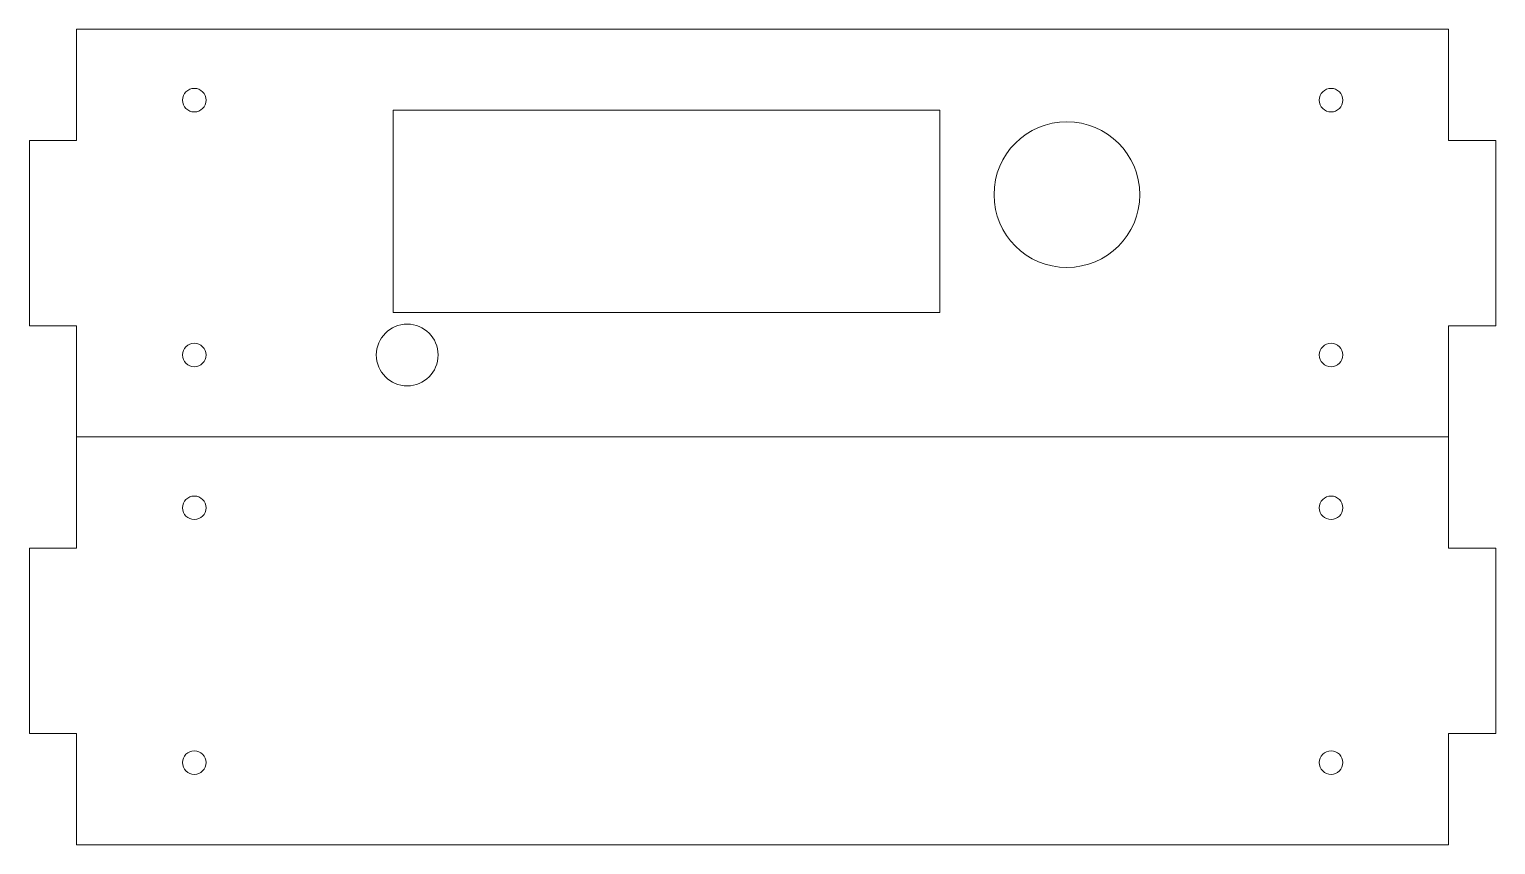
# Model space of a CAD drawing. Header units: inches. Extents: x 1 to 16.6, y -10 to -1.3.
import ezdxf

# ---------------------------------------------------------------- set-up
doc = ezdxf.new("R2010")
doc.units = ezdxf.units.IN
doc.header["$MEASUREMENT"] = 0
doc.layers.add('Layer 1', color=7, linetype='Continuous')

msp = doc.modelspace()

# ---------------------------------------------------------------- linework, layer by layer
at = {"layer": 'Layer 1', "color": 5, "lineweight": 5, "true_color": 0x0000ff}
for points in [[(16.091, -2.481), (16.091, -1.3), (1.524, -1.3), (1.524, -2.481), (1.024, -2.481), (1.024, -4.45), (1.524, -4.45), (1.524, -5.631), (16.091, -5.631), (16.091, -4.45), (16.591, -4.45), (16.591, -2.481), (16.091, -2.481)], [(10.688, -4.308), (4.885, -4.308), (4.885, -2.159), (10.688, -2.159), (10.688, -4.308)], [(1.524, -5.631), (1.524, -6.812), (1.024, -6.812), (1.024, -8.781), (1.524, -8.781), (1.524, -9.962), (16.091, -9.962), (16.091, -8.781), (16.591, -8.781), (16.591, -6.812), (16.091, -6.812), (16.091, -5.631)], [(1.524, -5.631), (1.524, -5.631)]]:
    msp.add_lwpolyline(points, dxfattribs=at)
for points in [[(2.9, -2.053), (2.9, -2.122), (2.844, -2.178), (2.775, -2.178), (2.706, -2.178), (2.65, -2.122), (2.65, -2.053), (2.65, -1.984), (2.706, -1.928), (2.775, -1.928), (2.844, -1.928), (2.9, -1.984), (2.9, -2.053)], [(14.968, -2.053), (14.968, -2.122), (14.912, -2.178), (14.843, -2.178), (14.774, -2.178), (14.718, -2.122), (14.718, -2.053), (14.718, -1.984), (14.774, -1.928), (14.843, -1.928), (14.912, -1.928), (14.968, -1.984), (14.968, -2.053)], [(12.812, -3.057), (12.812, -3.484), (12.466, -3.83), (12.039, -3.83), (11.611, -3.83), (11.265, -3.484), (11.265, -3.057), (11.265, -2.629), (11.611, -2.283), (12.039, -2.283), (12.466, -2.283), (12.812, -2.629), (12.812, -3.057)], [(5.363, -4.76), (5.363, -4.941), (5.216, -5.088), (5.035, -5.088), (4.854, -5.088), (4.707, -4.941), (4.707, -4.76), (4.707, -4.579), (4.854, -4.432), (5.035, -4.432), (5.216, -4.432), (5.363, -4.579), (5.363, -4.76)], [(2.9, -4.76), (2.9, -4.829), (2.844, -4.885), (2.775, -4.885), (2.706, -4.885), (2.65, -4.829), (2.65, -4.76), (2.65, -4.691), (2.706, -4.635), (2.775, -4.635), (2.844, -4.635), (2.9, -4.691), (2.9, -4.76)], [(14.968, -4.76), (14.968, -4.829), (14.912, -4.885), (14.843, -4.885), (14.774, -4.885), (14.718, -4.829), (14.718, -4.76), (14.718, -4.691), (14.774, -4.635), (14.843, -4.635), (14.912, -4.635), (14.968, -4.691), (14.968, -4.76)], [(2.9, -6.383), (2.9, -6.453), (2.844, -6.508), (2.775, -6.508), (2.706, -6.508), (2.65, -6.453), (2.65, -6.383), (2.65, -6.314), (2.706, -6.258), (2.775, -6.258), (2.844, -6.258), (2.9, -6.314), (2.9, -6.383)], [(14.968, -6.383), (14.968, -6.453), (14.912, -6.508), (14.843, -6.508), (14.774, -6.508), (14.718, -6.453), (14.718, -6.383), (14.718, -6.314), (14.774, -6.258), (14.843, -6.258), (14.912, -6.258), (14.968, -6.314), (14.968, -6.383)], [(2.9, -9.09), (2.9, -9.159), (2.844, -9.215), (2.775, -9.215), (2.706, -9.215), (2.65, -9.159), (2.65, -9.09), (2.65, -9.021), (2.706, -8.965), (2.775, -8.965), (2.844, -8.965), (2.9, -9.021), (2.9, -9.09)], [(14.968, -9.09), (14.968, -9.159), (14.912, -9.215), (14.843, -9.215), (14.774, -9.215), (14.718, -9.159), (14.718, -9.09), (14.718, -9.021), (14.774, -8.965), (14.843, -8.965), (14.912, -8.965), (14.968, -9.021), (14.968, -9.09)]]:
    msp.add_open_spline(points, degree=3, knots=[0, 0, 0, 0, 1, 1, 1, 2, 2, 2, 3, 3, 3, 4, 4, 4, 4], dxfattribs=at)

doc.saveas('drawing.dxf')
